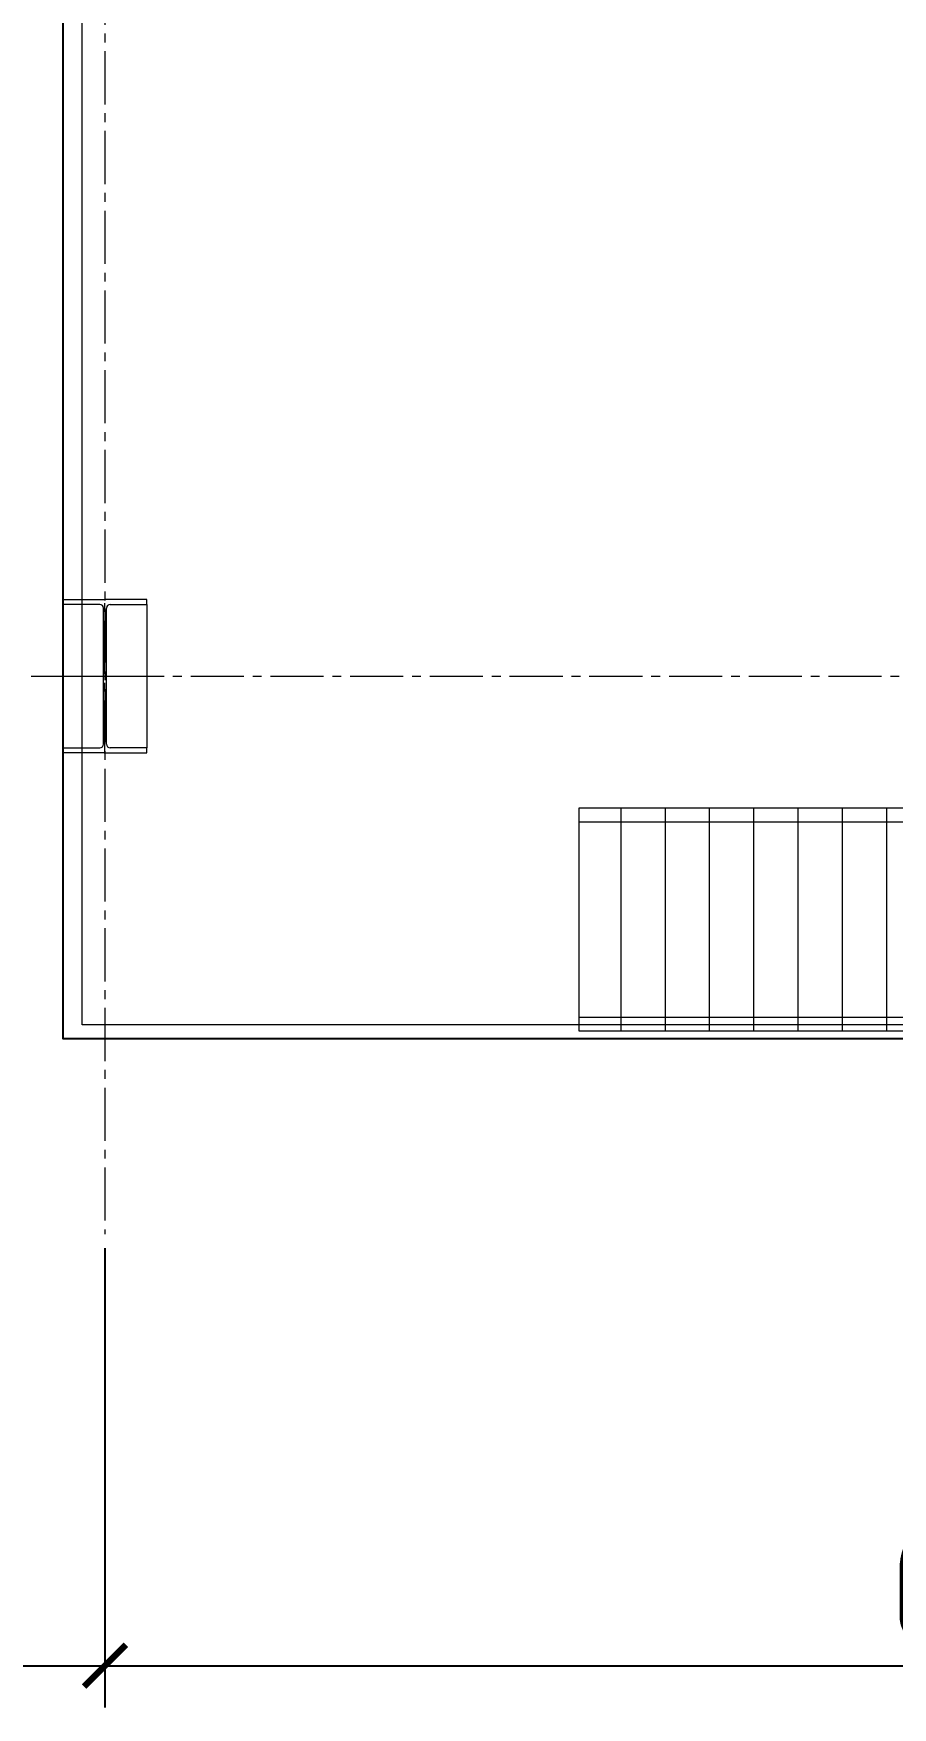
# Model space of a CAD drawing. Header units: millimetres. Extents: x 163705 to 1616509, y 81827 to 302547.
# Drawn here: x 668721 to 671800, y 139363 to 145363 of the extents above; entities that cross this region are included whole.
import ezdxf

# ---------------------------------------------------------------- set-up
doc = ezdxf.new("R2010")
doc.units = ezdxf.units.MM
doc.header["$LTSCALE"] = 10
doc.linetypes.add('CENTER2', pattern=[28.575, 19.05, -3.175, 3.175, -3.175])
for name, color, linetype, lineweight in [('1-中心线', 1, 'CENTER2', 0), ('1-护栏', 4, 'Continuous', 18), ('1-标注', 3, 'Continuous', 0), ('1-钢构', 6, 'Continuous', 0)]:
    doc.layers.add(name, color=color, linetype=linetype, lineweight=lineweight)
doc.styles.add('HZ', font='gbenor.shx', dxfattribs={"bigfont": 'gbcbig.shx'})
doc.styles.get("Standard").update_dxf_attribs({"font": 'arial.ttf'})
doc.dimstyles.new('100$0', dxfattribs={"dimscale": 100, "dimtxt": 5, "dimasz": 1.5, "dimexe": 1.5, "dimexo": 0.5, "dimtad": 1, "dimdec": 0, "dimdsep": 46, "dimtxsty": 'HZ', "dimblk": 'ARCHTICK', "dimcen": 2.5, "dimdle": 1, "dimclrd": 256, "dimclre": 256, "dimadec": 0, "dimazin": 0, "dimtfac": 1, "dimtdec": 0, "dimtmove": 0, "dimatfit": 3, "dimfxl": 0, "dimarcsym": 0})

# ---------------------------------------------------------------- blocks, each defined once
blk = doc.blocks.new('G$CEDFA10A2')
for p, q in [((0, 535), (0, 553)), ((0, 553), (150, 553)), ((300, 553), (150, 553)), ((300, 535), (300, 553)), ((131.5, 535), (0, 535)), ((0, 535), (0, 21)), ((144.5, 34), (144.5, 522)), ((155.5, 34), (155.5, 522)), ((168.5, 535), (300, 535)), ((300, 535), (300, 21)), ((0, 21), (131.5, 21)), ((0, 3), (0, 21)), ((150, 3), (0, 3)), ((150, 3), (300, 3)), ((300, 21), (168.5, 21)), ((300, 3), (300, 21))]:
    blk.add_line(p, q)
for centre, start, end in [((131.5, 522), 0, 90), ((168.5, 522), 90, 180), ((131.5, 34), 270, 0), ((168.5, 34), 180, 270)]:
    blk.add_arc(centre, 13, start, end)
at = {"layer": '1-中心线'}
for p, q in [((150, 0), (150, 556)), ((-3, 278), (303, 278))]:
    blk.add_line(p, q, dxfattribs=at)
blk.add_text('HC_SUPERPART', height=0.001).set_placement((150, 3))
blk = doc.blocks.new('_ArchTick')
at = {"const_width": 0.15}
blk.add_lwpolyline([(-0.5, -0.5), (0.5, 0.5)], dxfattribs=at)
blk = doc.blocks.new('*D200')
at = {"layer": '1-标注', "lineweight": -2, "transparency": 16777216}
for p, q in [((663027, 141009.5), (663027, 139362.8)), ((668977, 141009.5), (668977, 139362.8)), ((662927, 139512.8), (669077, 139512.8))]:
    blk.add_line(p, q, dxfattribs=at)
at = {"layer": 'Defpoints', "transparency": 16777216}
for p in [(663027, 141059.5), (668977, 141059.5), (668977, 139512.8)]:
    blk.add_point(p, dxfattribs=at)
at = {"layer": '1-标注', "lineweight": -2, "transparency": 16777216, "xscale": 150, "yscale": 150, "zscale": 150, "rotation": 180}
blk.add_blockref('_ArchTick', (663027, 139512.8), dxfattribs=at)
at = {"layer": '1-标注', "lineweight": -2, "transparency": 16777216, "xscale": 150, "yscale": 150, "zscale": 150}
blk.add_blockref('_ArchTick', (668977, 139512.8), dxfattribs=at)
at = {"layer": '1-标注', "transparency": 16777216, "insert": (666002, 139825.3), "char_height": 500, "attachment_point": 5, "style": 'HZ'}
blk.add_mtext('5950', dxfattribs=at)
blk = doc.blocks.new('*D201')
at = {"layer": '1-标注', "lineweight": -2, "transparency": 16777216}
for p, q in [((668977, 141009.5), (668977, 139362.8)), ((675827, 141009.5), (675827, 139362.8)), ((668877, 139512.8), (675927, 139512.8))]:
    blk.add_line(p, q, dxfattribs=at)
at = {"layer": 'Defpoints', "transparency": 16777216}
for p in [(668977, 141059.5), (675827, 141059.5), (675827, 139512.8)]:
    blk.add_point(p, dxfattribs=at)
at = {"layer": '1-标注', "lineweight": -2, "transparency": 16777216, "xscale": 150, "yscale": 150, "zscale": 150, "rotation": 180}
blk.add_blockref('_ArchTick', (668977, 139512.8), dxfattribs=at)
at = {"layer": '1-标注', "lineweight": -2, "transparency": 16777216, "xscale": 150, "yscale": 150, "zscale": 150}
blk.add_blockref('_ArchTick', (675827, 139512.8), dxfattribs=at)
at = {"layer": '1-标注', "transparency": 16777216, "insert": (672402, 139825.3), "char_height": 500, "attachment_point": 5, "style": 'HZ'}
blk.add_mtext('6850', dxfattribs=at)
blk = doc.blocks.new('*U489')
at = {"layer": '1-护栏'}
h = blk.add_hatch(dxfattribs=at)
h.set_pattern_fill('ANSI31', color=256, scale=50, angle=315)
h.set_pattern_definition([(0, (-900, 1161.77), (4e-14, 158.75), [])])
h.paths.add_polyline_path([(800, 0), (0, 0), (0, 4000), (800, 4000)])
for p, q in [((50, 4000), (50, 0)), ((750, 4000), (750, 0))]:
    blk.add_line(p, q, dxfattribs=at)
at = {"layer": '1-钢构'}
blk.add_lwpolyline([(800, 0), (0, 0), (0, 4000), (800, 4000)], close=True, dxfattribs=at)

msp = doc.modelspace()

# ---------------------------------------------------------------- linework, layer by layer
msp.add_lwpolyline([(676727.037, 151659.632), (680927.037, 151659.632), (680927.037, 141759.632), (668827.037, 141759.632), (668827.037, 153659.632), (668827.037, 153659.632), (668827.037, 159059.632), (675927.037, 159059.632), (675927.037, 151659.632), (676727.037, 151659.632)])
at = {"layer": '1-中心线'}
for p, q in [((668977.037, 161586.876), (668977.037, 141059.499)), ((652710.886, 143059.632), (682827.037, 143059.632))]:
    msp.add_line(p, q, dxfattribs=at)
at = {"layer": '1-护栏'}
msp.add_lwpolyline([(676677.037, 153197.866), (676677.037, 151609.632), (680877.037, 151609.632), (680877.037, 141809.632), (668895.91, 141809.632), (668895.91, 153609.632), (668895.91, 153609.632), (668895.91, 159009.632), (675877.037, 159009.632), (675877.037, 151609.632), (675977.037, 151609.632), (675977.037, 153197.866)], dxfattribs=at)

# ---------------------------------------------------------------- block references
at = {"rotation": 90}
msp.add_blockref('*U489', (674677.037, 141786.871), dxfattribs=at)
at = {"layer": '1-钢构'}
msp.add_blockref('G$CEDFA10A2', (668827.037, 142781.632), dxfattribs=at)

# ---------------------------------------------------------------- dimensions: what is measured, and where the dimension line sits
at = {"layer": '1-标注'}
for base, p1, p2, picture, middle in [((668977.037, 139512.793), (663027.037, 141059.499), (668977.037, 141059.499), '*D200', (666002.037, 139825.293)), ((675827.037, 139512.793), (668977.037, 141059.499), (675827.037, 141059.499), '*D201', (672402.037, 139825.293))]:
    dim = msp.add_linear_dim(base=base, p1=p1, p2=p2, dimstyle='100$0', override={"dimtol": 0, "dimlim": 0, "dimtdec": 8, "dimtix": 1}, dxfattribs=at)
    dim.commit()
    dim.dimension.update_dxf_attribs({"geometry": picture, "text_midpoint": middle})

doc.saveas('drawing.dxf')
